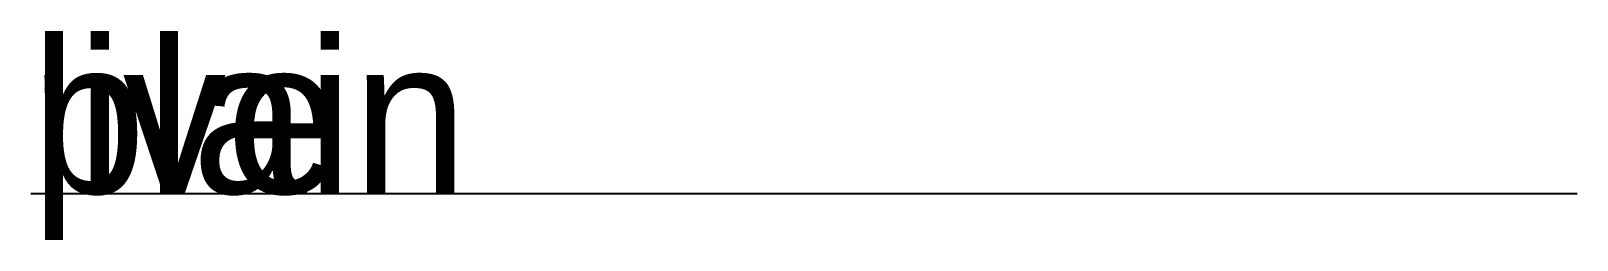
# Model space of a CAD drawing. Extents: x 0 to 10, y -0.3 to 1.1.
import ezdxf

# ---------------------------------------------------------------- set-up
doc = ezdxf.new("R2010")
doc.units = 0

# ---------------------------------------------------------------- blocks, each defined once
blk = doc.blocks.new('LABEL')
blk.add_attdef('LENGTH', (0, 0), '', height=1)

msp = doc.modelspace()

# ---------------------------------------------------------------- linework, layer by layer
msp.add_line((0, 0), (10, 0))

# ---------------------------------------------------------------- block references
ref = msp.add_blockref('LABEL', (0, 0))
ref.add_attrib('LENGTH', 'plain', (0, 0), dxfattribs={"height": 1})
ref.add_attrib('length', 'live', (0, 0), dxfattribs={"height": 1})

doc.saveas('drawing.dxf')
